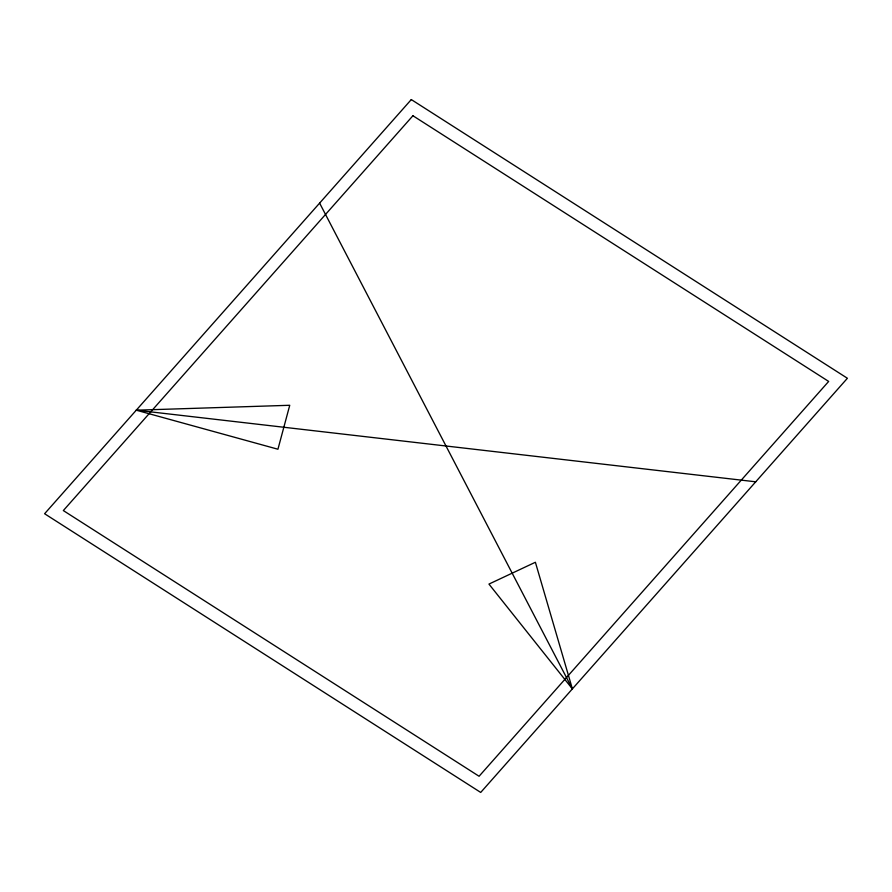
<?xml version="1.0" encoding="UTF-8"?>
<svg xmlns="http://www.w3.org/2000/svg" width="892" height="892" viewBox="0 0 892 892"><rect width="100%" height="100%" fill="white"/><g stroke="black" fill="none" stroke-linecap="round" stroke-linejoin="round"><path stroke-width="1.34" d="M136.275 410.197L289.744 405.28L277.936 449.233L136.275 410.197L755.725 481.803M572.385 688.892L488.95 584.082L535.39 562.261L572.385 688.892L319.615 203.108M411.29 99.569L44.6 513.736L480.71 792.431L847.4 378.264L411.29 99.569M412.918 115.737L63.332 510.57L479.082 776.263L828.668 381.43L412.918 115.737"/></g></svg>
